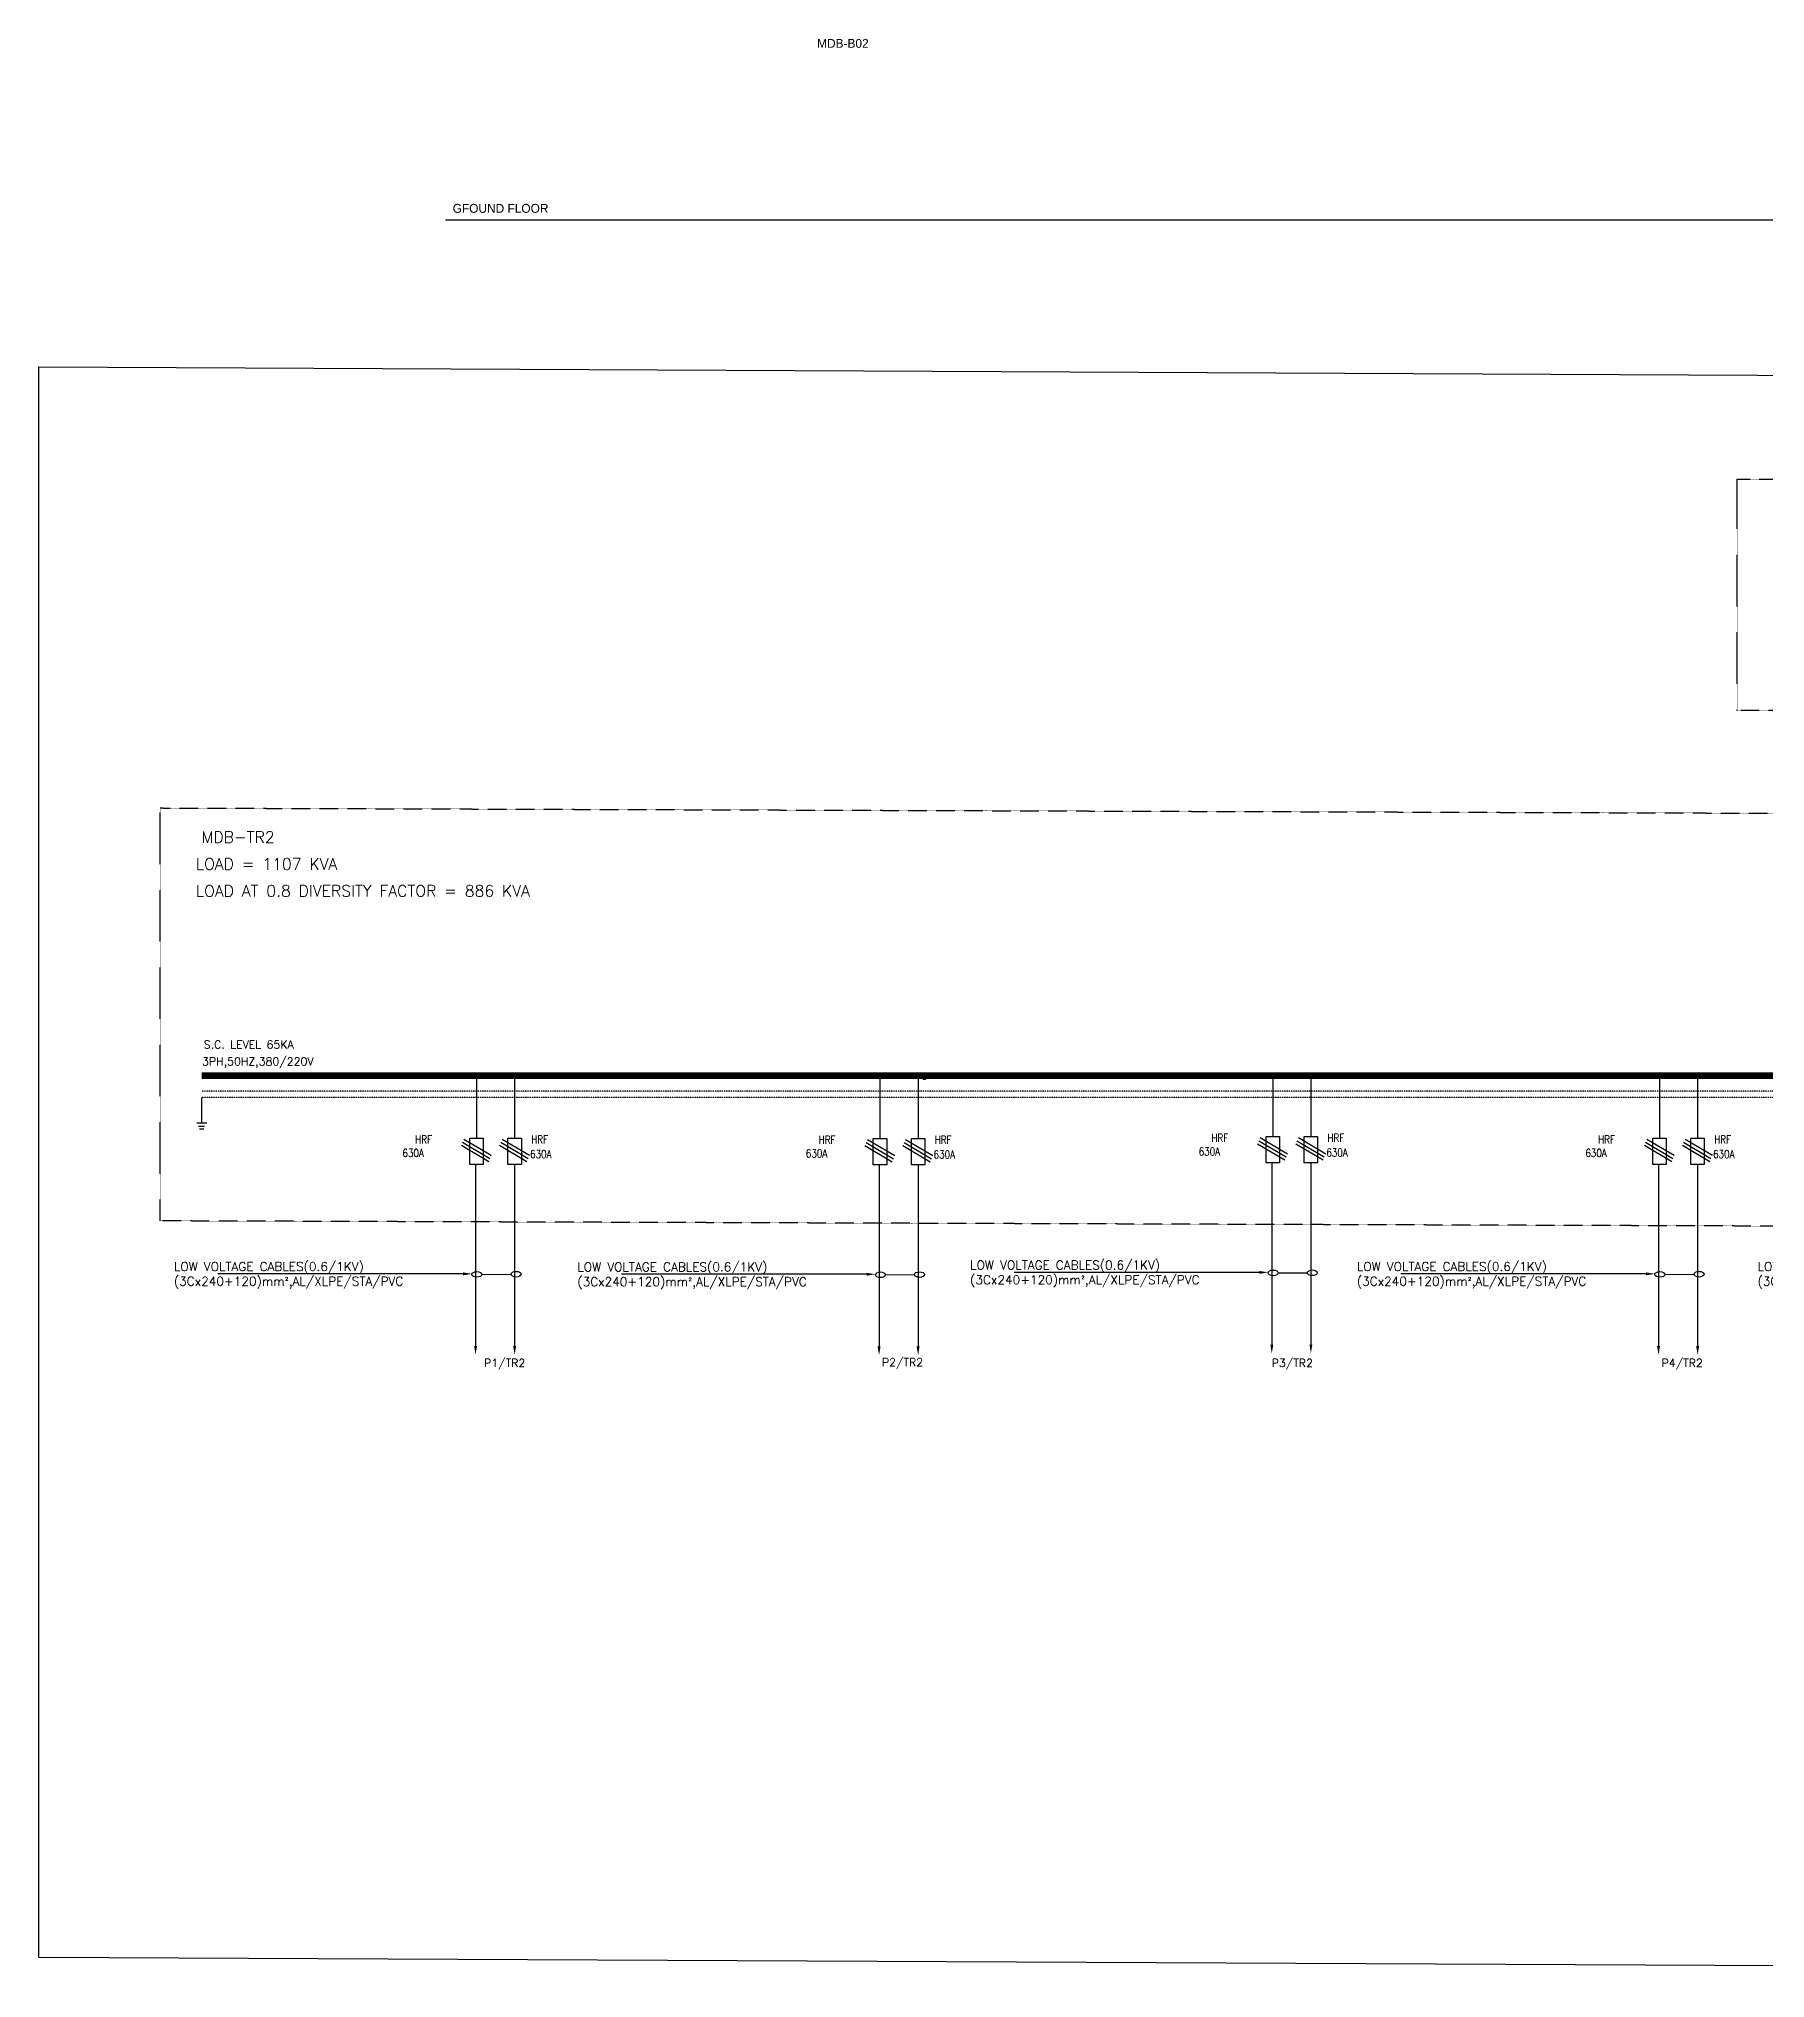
# Model space of a CAD drawing. Header units: millimetres. Extents: x -918189 to -128147, y -87802 to 32348.
# Drawn here: x -249874 to -201342, y -87802 to -33265 of the extents above; entities that cross this region are included whole.
import ezdxf
from ezdxf import colors
from ezdxf.entities.mleader import LeaderData, LeaderLine
from ezdxf.math import Vec2, Vec3

# ---------------------------------------------------------------- set-up
doc = ezdxf.new("R2010")
doc.units = ezdxf.units.MM
doc.linetypes.add('CENTER', pattern=[2, 1.25, -0.25, 0.25, -0.25])
doc.linetypes.add('HIDDEN', pattern=[0.375, 0.25, -0.125])
for name, color, linetype in [('B02 SLD$0$E-T25', 3, 'Continuous'), ('B02 SLD$0$E-TEXT', 3, 'Continuous'), ('E-POWER', 141, 'Continuous'), ('E-TEXT', 40, 'Continuous'), ('ELEC', 4, 'Continuous')]:
    doc.layers.add(name, color=color, linetype=linetype)
doc.layers.add('ELEC3', color=10, linetype='CENTER', lineweight=30)
doc.styles.add('B02 SLD$0$STENCIL', font='STENCIL.shx', dxfattribs={"height": 0.25})
doc.styles.add('ELEC', font='romans.shx')

msp = doc.modelspace()

# ---------------------------------------------------------------- hatches: boundary and pattern name
at = {"layer": 'ELEC'}
for points in [[(-237510, -62442, -1), (-237628, -62442, -1)], [(-236438, -62442, -1), (-236556, -62442, -1)], [(-226169, -62422, -1), (-226286, -62422, -1)], [(-225097, -62422, -1), (-225214, -62422, -1)], [(-215127, -62422, -1), (-215244, -62422, -1)], [(-214055, -62422, -1), (-214173, -62422, -1)], [(-204255, -62442, -1), (-204373, -62442, -1)], [(-203184, -62442, -1), (-203301, -62442, -1)]]:
    msp.add_hatch(color=256, dxfattribs=at).paths.add_polyline_path(points)

# ---------------------------------------------------------------- linework, layer by layer
at = {"elevation": 23266674}
msp.add_lwpolyline([(-238440, -38352), (-141695, -38352)], dxfattribs=at)
at = {"layer": 'E-POWER', "color": 1}
msp.add_lwpolyline([(-249874, -42491), (-128147, -43076), (-128147, -87802), (-249874, -87217)], close=True, dxfattribs=at)
at = {"layer": 'E-TEXT', "color": 1}
for points in [[(-237418, -68010), (-236598, -68006)], [(-226076, -68021), (-225256, -68017)], [(-215035, -67968), (-214215, -67964)], [(-204163, -68010), (-203343, -68006)]]:
    msp.add_lwpolyline(points, dxfattribs=at)
for centre in [(-237558, -68010), (-236457, -68006), (-226216, -68021), (-225115, -68017), (-215175, -67968), (-214074, -67964), (-204303, -68010), (-203202, -68006)]:
    msp.add_ellipse(centre, major_axis=(-141, 0), ratio=0.560038, dxfattribs=at)
at = {"layer": 'ELEC'}
for p, q in [((-237569, -62464), (-237569, -64176)), ((-236497, -62464), (-236497, -64176)), ((-226227, -62475), (-226227, -64187)), ((-225155, -62475), (-225155, -64187)), ((-215186, -62422), (-215186, -64134)), ((-214114, -62422), (-214114, -64134)), ((-204314, -62464), (-204314, -64176)), ((-203242, -62464), (-203242, -64176)), ((-237193, -64757), (-237962, -64304)), ((-237153, -64668), (-237921, -64214)), ((-236121, -64757), (-236890, -64304)), ((-236081, -64668), (-236850, -64214)), ((-225851, -64768), (-226620, -64315)), ((-225811, -64679), (-226580, -64225)), ((-224779, -64768), (-225548, -64315)), ((-224739, -64679), (-225508, -64225)), ((-214843, -64800), (-215612, -64346)), ((-214810, -64715), (-215579, -64262)), ((-214770, -64626), (-215538, -64172)), ((-213771, -64800), (-214540, -64346)), ((-213738, -64715), (-214507, -64262)), ((-213698, -64626), (-214466, -64172)), ((-203938, -64757), (-204707, -64304)), ((-203898, -64668), (-204667, -64214)), ((-202866, -64757), (-203635, -64304)), ((-202826, -64668), (-203595, -64214)), ((-237226, -64842), (-237995, -64388)), ((-236154, -64842), (-236923, -64388)), ((-225884, -64853), (-226653, -64399)), ((-224813, -64853), (-225581, -64399)), ((-215212, -64874), (-215212, -69985)), ((-214114, -64874), (-214114, -69985)), ((-203971, -64842), (-204740, -64388)), ((-202899, -64842), (-203668, -64388)), ((-237595, -64916), (-237595, -70027)), ((-236497, -64916), (-236497, -70027)), ((-226254, -64927), (-226254, -70037)), ((-225155, -64927), (-225155, -70037)), ((-204341, -64916), (-204341, -70027)), ((-203242, -64916), (-203242, -70027))]:
    msp.add_line(p, q, dxfattribs=at)
at = {"layer": 'ELEC', "color": 3, "linetype": 'HIDDEN', "ltscale": 0.01}
for p, q in [((-134612, -62856), (-245291, -62856)), ((-134612, -63039), (-245291, -63039))]:
    msp.add_line(p, q, dxfattribs=at)
at = {"layer": 'ELEC', "color": 3}
for p, q in [((-245291, -63757), (-245291, -63039)), ((-245154, -63757), (-245428, -63757)), ((-245213, -63852), (-245382, -63852)), ((-245231, -63929), (-245353, -63929))]:
    msp.add_line(p, q, dxfattribs=at)
at = {"layer": 'ELEC', "color": 2, "const_width": 186}
msp.add_lwpolyline([(-245291, -62422), (-134612, -62422)], dxfattribs=at)
at = {"layer": 'ELEC'}
for points in [[(-237757, -64176), (-237381, -64176), (-237381, -64916), (-237757, -64916)], [(-236685, -64176), (-236309, -64176), (-236309, -64916), (-236685, -64916)], [(-226415, -64187), (-226039, -64187), (-226039, -64927), (-226415, -64927)], [(-225343, -64187), (-224967, -64187), (-224967, -64927), (-225343, -64927)], [(-215374, -64134), (-214998, -64134), (-214998, -64874), (-215374, -64874)], [(-214302, -64134), (-213926, -64134), (-213926, -64874), (-214302, -64874)], [(-204502, -64176), (-204126, -64176), (-204126, -64916), (-204502, -64916)], [(-203430, -64176), (-203054, -64176), (-203054, -64916), (-203430, -64916)]]:
    msp.add_lwpolyline(points, close=True, dxfattribs=at)
for centre in [(-237569, -62442), (-236497, -62442), (-226227, -62422), (-224981, -62473), (-214114, -62422), (-204314, -62442), (-203242, -62442)]:
    msp.add_circle(centre, 58.6, dxfattribs=at)
for points in [[(-237554, -70027), (-237595, -70275), (-237637, -70027)], [(-236456, -70027), (-236497, -70275), (-236539, -70027)], [(-226212, -70037), (-226254, -70286), (-226295, -70037)], [(-225114, -70037), (-225155, -70286), (-225197, -70037)], [(-215171, -69985), (-215212, -70233), (-215254, -69985)], [(-214073, -69985), (-214114, -70233), (-214155, -69985)], [(-204299, -70027), (-204341, -70275), (-204382, -70027)], [(-203201, -70027), (-203242, -70275), (-203284, -70027)]]:
    msp.add_solid(points, dxfattribs=at)
at = {"layer": 'ELEC3', "color": 1, "linetype": 'HIDDEN'}
for points in [[(-202133, -45653), (-168912, -45653), (-168912, -52150), (-202133, -52150)], [(-246461, -54895), (-132352, -55265), (-132352, -66876), (-246461, -66506)]]:
    msp.add_lwpolyline(points, close=True, dxfattribs=at)

# ---------------------------------------------------------------- texts
at = {"layer": 'B02 SLD$0$E-T25', "style": 'B02 SLD$0$STENCIL'}
msp.add_text('MDB-B02', height=250, dxfattribs=at).set_placement((-227995, -33519, -21337963))
at = {"layer": 'B02 SLD$0$E-TEXT', "color": 1, "style": 'B02 SLD$0$STENCIL'}
msp.add_text('GFOUND FLOOR', height=250, dxfattribs=at).set_placement((-238239, -38158, -33479355))
at = {"layer": 'E-TEXT', "style": 'ELEC'}
for s, height, p in [('MDB-TR2', 321.4, (-245297, -55875)), ('LOAD = 1107 KVA', 321.43, (-245463, -56630)), ('LOAD AT 0.8 DIVERSITY FACTOR = 886 KVA', 321.43, (-245462, -57386)), ('S.C. LEVEL 65KA', 225, (-245235, -61661)), ('3PH,50HZ,380/220V', 225, (-245284, -62135)), ('P1/TR2', 225, (-237357, -70614)), ('P2/TR2', 225, (-226172, -70594)), ('P3/TR2', 225, (-215216, -70614)), ('P4/TR2', 225, (-204255, -70614))]:
    msp.add_text(s, height=height, dxfattribs=at).set_placement(p)
at = {"layer": 'E-TEXT', "style": 'ELEC', "width": 0.8}
for s, p in [('HRF', (-239292, -64328)), ('HRF', (-236030, -64328)), ('HRF', (-227950, -64339)), ('HRF', (-224688, -64339)), ('HRF', (-216909, -64286)), ('HRF', (-213647, -64286)), ('HRF', (-206037, -64328)), ('HRF', (-202775, -64328)), ('630A', (-239651, -64709)), ('630A', (-236062, -64739)), ('630A', (-228310, -64720)), ('630A', (-224720, -64750)), ('630A', (-217268, -64667)), ('630A', (-213679, -64697)), ('630A', (-206397, -64709)), ('630A', (-202807, -64739))]:
    msp.add_text(s, height=225, dxfattribs=at).set_placement(p)

# ---------------------------------------------------------------- leaders
at = {"layer": 'E-TEXT'}
ml = msp.add_multileader_mtext('Standard', dxfattribs=at)
ml.set_content('LOW VOLTAGE CABLES(0.6/1KV)\\P(3Cx240+120)mm{\\fISOCPEUR|b0|i0|c0|p34;²},AL/XLPE/STA/PVC', color=256, style='ELEC')
ml.set_leader_properties(color=1)
ml.build(insert=Vec2(0, 0))
ml.multileader.update_dxf_attribs({"text_left_attachment_type": 6, "text_right_attachment_type": 6, "arrow_head_size": 249})
ctx = ml.context
ctx.base_point, ctx.char_height, ctx.arrow_head_size, ctx.landing_gap_size, ctx.plane_origin = Vec3(-246201, -67996), 248.79, 249, 124, Vec3(-400206, -67996)
ctx.left_attachment, ctx.right_attachment = 6, 6
notes = []
notes.append((ctx, [(1, (1, 1, 0), (-238841, -67996), (-1, 0), 8, [(0, [(-237697, -67996)], 0, [])])]))
ctx.mtext.insert, ctx.mtext.width, ctx.mtext.flow_direction = Vec3(-246077, -67665), 7357.99, 5
ml = msp.add_multileader_mtext('Standard', dxfattribs=at)
ml.set_content('LOW VOLTAGE CABLES(0.6/1KV)\\P(3Cx240+120)mm{\\fISOCPEUR|b0|i0|c0|p34;²},AL/XLPE/STA/PVC', color=256, style='ELEC')
ml.set_leader_properties(color=1)
ml.build(insert=Vec2(0, 0))
ml.multileader.update_dxf_attribs({"text_left_attachment_type": 6, "text_right_attachment_type": 6, "arrow_head_size": 249})
ctx = ml.context
ctx.base_point, ctx.char_height, ctx.arrow_head_size, ctx.landing_gap_size, ctx.plane_origin = Vec3(-223818, -67954), 248.79, 249, 124, Vec3(-377823, -67954)
ctx.left_attachment, ctx.right_attachment = 6, 6
notes.append((ctx, [(1, (1, 1, 0), (-216458, -67954), (-1, 0), 8, [(0, [(-215314, -67954)], 0, [])])]))
ctx.mtext.insert, ctx.mtext.width, ctx.mtext.flow_direction = Vec3(-223694, -67623), 7357.99, 5
ml = msp.add_multileader_mtext('Standard', dxfattribs=at)
ml.set_content('LOW VOLTAGE CABLES(0.6/1KV)\\P(3Cx240+120)mm{\\fISOCPEUR|b0|i0|c0|p34;²},AL/XLPE/STA/PVC', color=256, style='ELEC')
ml.set_leader_properties(color=1)
ml.build(insert=Vec2(0, 0))
ml.multileader.update_dxf_attribs({"text_left_attachment_type": 6, "text_right_attachment_type": 6, "arrow_head_size": 249})
ctx = ml.context
ctx.base_point, ctx.char_height, ctx.arrow_head_size, ctx.landing_gap_size, ctx.plane_origin = Vec3(-212946, -67996), 248.79, 249, 124, Vec3(-366951, -67996)
ctx.left_attachment, ctx.right_attachment = 6, 6
notes.append((ctx, [(1, (1, 1, 0), (-205586, -67996), (-1, 0), 8, [(0, [(-204442, -67996)], 0, [])])]))
ctx.mtext.insert, ctx.mtext.width, ctx.mtext.flow_direction = Vec3(-212822, -67665), 7357.99, 5
ml = msp.add_multileader_mtext('Standard', dxfattribs=at)
ml.set_content('LOW VOLTAGE CABLES(0.6/1KV)\\P(3Cx240+120)mm{\\fISOCPEUR|b0|i0|c0|p34;²},AL/XLPE/STA/PVC', color=256, style='ELEC')
ml.set_leader_properties(color=1)
ml.build(insert=Vec2(0, 0))
ml.multileader.update_dxf_attribs({"text_left_attachment_type": 6, "text_right_attachment_type": 6, "arrow_head_size": 249})
ctx = ml.context
ctx.base_point, ctx.char_height, ctx.arrow_head_size, ctx.landing_gap_size, ctx.plane_origin = Vec3(-201681, -67996), 248.79, 249, 124, Vec3(-355686, -67996)
ctx.left_attachment, ctx.right_attachment = 6, 6
notes.append((ctx, [(1, (1, 1, 0), (-194321, -67996), (-1, 0), 8, [(0, [(-193177, -67996)], 0, [])])]))
ctx.mtext.insert, ctx.mtext.width, ctx.mtext.flow_direction = Vec3(-201557, -67665), 7357.99, 5
ml = msp.add_multileader_mtext('Standard', dxfattribs=at)
ml.set_content('LOW VOLTAGE CABLES(0.6/1KV)\\P(3Cx240+120)mm{\\fISOCPEUR|b0|i0|c0|p34;²},AL/XLPE/STA/PVC', color=256, style='ELEC')
ml.set_leader_properties(color=1)
ml.build(insert=Vec2(0, 0))
ml.multileader.update_dxf_attribs({"text_left_attachment_type": 6, "text_right_attachment_type": 6, "arrow_head_size": 249})
ctx = ml.context
ctx.base_point, ctx.char_height, ctx.arrow_head_size, ctx.landing_gap_size, ctx.plane_origin = Vec3(-234860, -68007), 248.79, 249, 124, Vec3(-388864, -68007)
ctx.left_attachment, ctx.right_attachment = 6, 6
notes.append((ctx, [(1, (1, 1, 0), (-227499, -68007), (-1, 0), 8, [(0, [(-226355, -68007)], 0, [])])]))
ctx.mtext.insert, ctx.mtext.width, ctx.mtext.flow_direction = Vec3(-234735, -67676), 7357.99, 5
for ctx, leaders in notes:
    for number, flags, end, landing, length, lines in leaders:
        leader = LeaderData()
        leader.index, (leader.has_last_leader_line, leader.has_dogleg_vector, leader.attachment_direction) = number, flags
        leader.last_leader_point, leader.dogleg_vector, leader.dogleg_length = Vec3(end), Vec3(landing), length
        for number, points, colour, breaks in lines:
            line = LeaderLine()
            line.index, line.vertices, line.color, line.breaks = number, Vec3.list(points), colors.encode_raw_color(colour), breaks
            leader.lines.append(line)
        ctx.leaders.append(leader)

doc.saveas('drawing.dxf')
